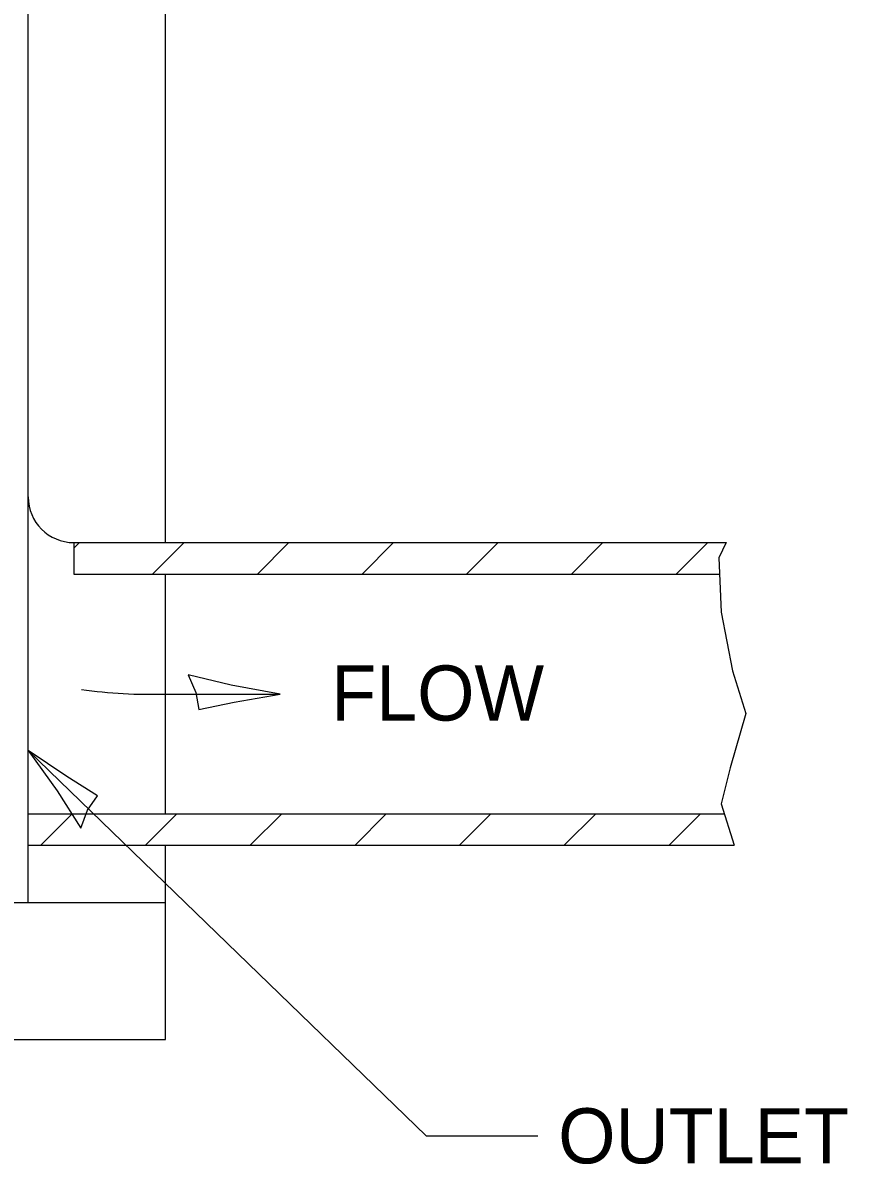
# Model space of a CAD drawing. Extents: x 2133490 to 2172050, y 2138301 to 2145980.
# Drawn here: x 2144712.4 to 2144802.2, y 2139119 to 2139243.3 of the extents above; entities that cross this region are included whole.
import ezdxf

# ---------------------------------------------------------------- set-up
doc = ezdxf.new("R2010")
doc.units = 0
for name, color, linetype in [('DR_Pr', 7, 'Continuous'), ('DR_Pr_Storm_Sewer', 7, 'Continuous'), ('HS_Dimensions_and_Text', 7, 'Continuous'), ('RD_Pr_Roadway_Dimensions', 7, 'Continuous'), ('RD_Pr_Roadway_Notes', 7, 'Continuous')]:
    doc.layers.add(name, color=color, linetype=linetype)

msp = doc.modelspace()

# ---------------------------------------------------------------- linework, layer by layer
at = {"layer": 'DR_Pr'}
for p, q in [((2144713.02, 2139147.54), (2144713.02, 2139335.46)), ((2144727.95, 2139186.72), (2144727.95, 2139335.46)), ((2144727.95, 2139157.18), (2144727.95, 2139183.29)), ((2144727.95, 2139132.61), (2144727.95, 2139153.77)), ((2144598.52, 2139147.54), (2144727.95, 2139147.54)), ((2144598.52, 2139132.61), (2144727.95, 2139132.61))]:
    msp.add_line(p, q, dxfattribs=at)
msp.add_arc((2144717.99, 2139191.7), 4.98, 180, 270, dxfattribs=at)
at = {"layer": 'DR_Pr_Storm_Sewer'}
for p, q in [((2144717.99, 2139186.72), (2144789.01, 2139186.72)), ((2144717.99, 2139186.72), (2144717.99, 2139183.29)), ((2144717.99, 2139183.29), (2144788.28, 2139183.29)), ((2144713.02, 2139157.18), (2144788.81, 2139157.18)), ((2144713.02, 2139153.77), (2144789.9, 2139153.77))]:
    msp.add_line(p, q, dxfattribs=at)
for points in [[(2144717.99, 2139186.12), (2144718.59, 2139186.72)], [(2144726.56, 2139183.29), (2144729.99, 2139186.72)], [(2144737.98, 2139183.29), (2144741.39, 2139186.72)], [(2144749.38, 2139183.29), (2144752.79, 2139186.72)], [(2144760.75, 2139183.29), (2144764.19, 2139186.72)], [(2144772.18, 2139183.29), (2144775.59, 2139186.72)], [(2144783.58, 2139183.29), (2144787.01, 2139186.72)], [(2144789.01, 2139186.72), (2144788.21, 2139185.05), (2144788.46, 2139179.15), (2144789.7, 2139172.76), (2144791.17, 2139168.1), (2144789.45, 2139162.2), (2144788.46, 2139158.27), (2144789.9, 2139153.77)], [(2144714.38, 2139153.77), (2144717.79, 2139157.2)], [(2144725.78, 2139153.77), (2144729.19, 2139157.2)], [(2144737.18, 2139153.77), (2144740.62, 2139157.2)], [(2144748.61, 2139153.77), (2144751.99, 2139157.18)], [(2144759.98, 2139153.77), (2144763.39, 2139157.18)], [(2144771.38, 2139153.77), (2144774.82, 2139157.18)], [(2144782.81, 2139153.77), (2144786.22, 2139157.18)]]:
    msp.add_lwpolyline(points, dxfattribs=at)
at = {"layer": 'HS_Dimensions_and_Text'}
for points in [[(2144730.45, 2139172.32), (2144731.26, 2139170.4), (2144731.58, 2139168.56), (2144735.45, 2139169.36), (2144740.45, 2139170.23), (2144735.11, 2139171.2)], [(2144718.74, 2139155.64), (2144719.49, 2139157.59), (2144720.55, 2139159.13), (2144717.21, 2139161.24), (2144713.02, 2139164.1), (2144716.17, 2139159.69)]]:
    msp.add_lwpolyline(points, close=True, dxfattribs=at)
at = {"layer": 'RD_Pr_Roadway_Dimensions'}
for p, q in [((2144727.95, 2139170.23), (2144740.45, 2139170.23)), ((2144756.35, 2139122.13), (2144713.02, 2139164.1)), ((2144756.35, 2139122.13), (2144768.5, 2139122.13))]:
    msp.add_line(p, q, dxfattribs=at)
msp.add_arc((2144726.33, 2139224.74), 54.54, 262.0773, 271.7016, dxfattribs=at)

# ---------------------------------------------------------------- texts
at = {"layer": 'RD_Pr_Roadway_Notes'}
for s, p in [('FLOW', (2144746.01, 2139167.34)), (' OUTLET', (2144768.5, 2139119.13))]:
    msp.add_text(s, height=6, dxfattribs=at).set_placement(p)

doc.saveas('drawing.dxf')
